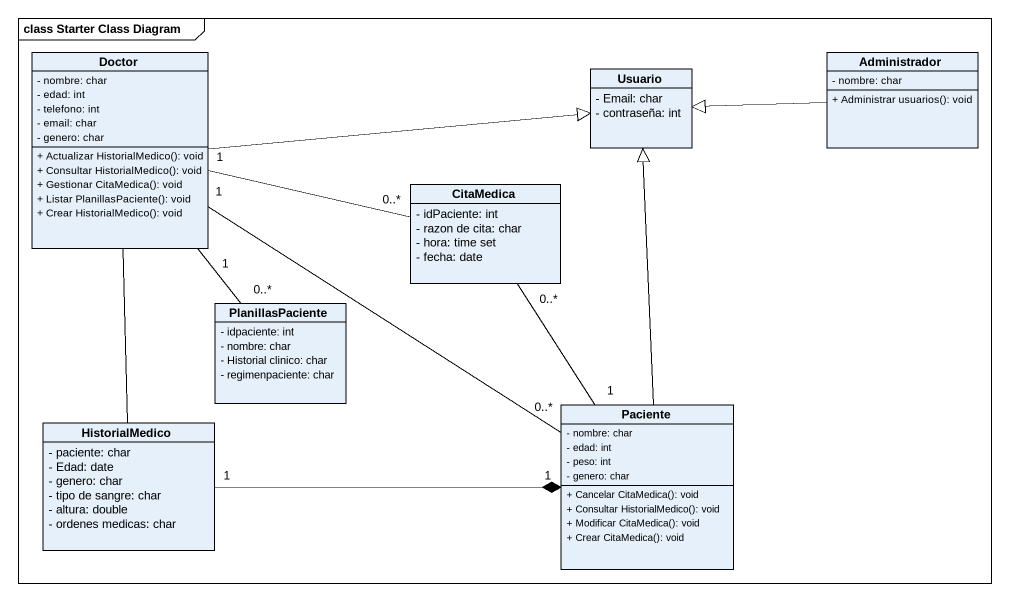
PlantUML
@startuml
mainframe class Starter Class Diagram
hide circle
hide empty members
skinparam classAttributeIconSize 0
class Doctor {
  - nombre: char
  - edad: int
  - telefono: int
  - email: char
  - genero: char
  + Actualizar HistorialMedico(): void
  + Consultar HistorialMedico(): void
  + Gestionar CitaMedica(): void
  + Listar PlanillasPaciente(): void
  + Crear HistorialMedico(): void
}
class Usuario {
  - Email: char
  - contraseña: int
}
class Administrador {
  - nombre: char
  + Administrar usuarios(): void
}
class CitaMedica {
  - idPaciente: int
  - razon de cita: char
  - hora: time set
  - fecha: date
}
class PlanillasPaciente {
  - idpaciente: int
  - nombre: char
  - Historial clinico: char
  - regimenpaciente: char
}
class HistorialMedico {
  - paciente: char
  - Edad: date
  - genero: char
  - tipo de sangre: char
  - altura: double
  - ordenes medicas: char
}
class Paciente {
  - nombre: char
  - edad: int
  - peso: int
  - genero: char
  + Cancelar CitaMedica(): void
  + Consultar HistorialMedico(): void
  + Modificar CitaMedica(): void
  + Crear CitaMedica(): void
}
Doctor -right-|> Usuario
Doctor "1" -right- "0..*" CitaMedica
Doctor "1" -- "0..*" PlanillasPaciente
Doctor -- HistorialMedico
Doctor "1" -- "0..*" Paciente
Administrador -left-|> Usuario
CitaMedica "0..*" -- "1" Paciente
HistorialMedico "1" -right-* "1" Paciente
Paciente -up-|> Usuario
@enduml
